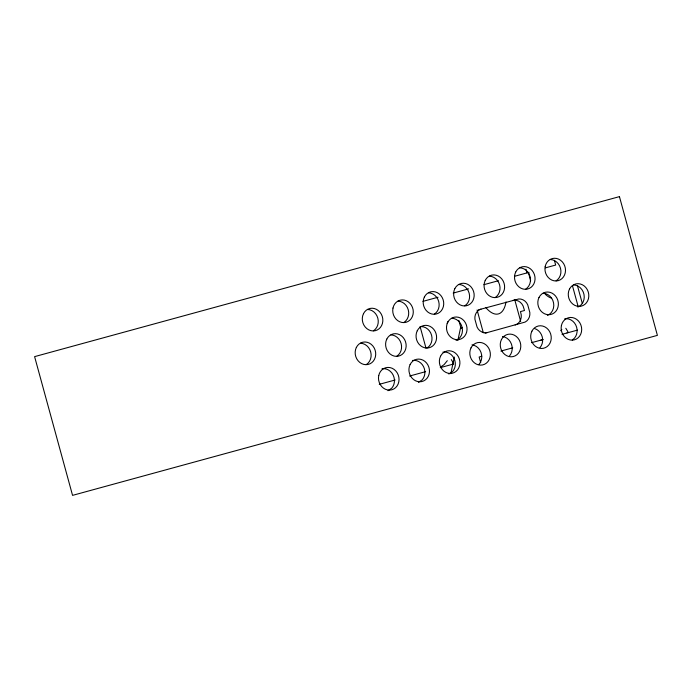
<?xml version="1.0" encoding="UTF-8"?>
<svg xmlns="http://www.w3.org/2000/svg" width="692" height="692" viewBox="0 0 692 692"><rect width="100%" height="100%" fill="white"/><g stroke="black" fill="none" stroke-linecap="round" stroke-linejoin="round"><path stroke-width="1.04" d="M450.821 373.645L454.341 357.046M457.862 340.455L460.509 328.008L462.507 327.454M447.309 360.696L444.1 364.615L440.527 367.123M560.762 330.776L561.835 329.366M572.275 340.014L574.369 338.258A11.444 10.198 74.7 0 0 575.779 325.032A11.444 10.198 74.7 0 0 564.681 318.813M387.978 390.703L391.707 388.229A11.444 10.198 74.7 0 0 393.117 374.995A11.444 10.198 74.7 0 0 382.019 368.784M418.418 382.373L422.146 379.899A11.444 10.198 74.7 0 0 423.565 366.673A11.444 10.198 74.7 0 0 412.467 360.454M448.857 374.043L452.594 371.569A11.444 10.198 74.7 0 0 454.004 358.344A11.444 10.198 74.7 0 0 442.906 352.133M481.018 309.142L479.651 309.661A9.809 8.745 74.7 0 0 474.911 319.211L477.039 326.979A9.809 8.745 74.7 0 0 485.974 332.783L487.419 332.541M515.133 324.955L516.5 324.436A9.809 8.745 74.7 0 0 521.24 314.886L520.479 311.599L524.484 310.5L523.126 306.02A9.809 8.745 74.7 0 0 514.182 300.216L512.746 300.466M452.473 364.312L453.442 363.136L451.279 359.615M566.999 332.982L567.968 331.805L565.805 328.276M422.942 301.366L438.045 297.231M453.191 293.088L468.64 288.867M483.933 284.68L498.413 280.718M514.588 276.29L529.095 272.328M545.331 267.882L555.676 265.053L555.486 264.43A32.688 14.843 74.7 0 1 554.482 260.278M478.509 309.826L518.766 298.961A9.809 8.745 74.7 0 1 527.711 304.774L529.83 312.533A9.809 8.745 74.7 0 1 525.09 322.083L485.049 333.181M379.268 384.337L395.141 379.995M409.621 376.033L425.632 371.656M440.268 367.651L453.658 363.983M481.814 356.285L479.158 357.011L480.706 362.686M500.896 351.069L512.746 347.825M531.56 342.678L543.229 339.487M562.008 334.348L577.457 330.119M577.483 285.831L582.309 303.468M572.509 285.926L578.149 306.53M528.403 272.51L530.66 280.753M514.727 299.671L520.687 321.46M477.099 309.964L483.336 332.783M458.831 320.344L461.088 328.588M420.079 326.52L425.995 348.154M527.001 272.899L526.846 272.259A32.688 14.843 74.7 0 0 525.937 269.188M447.793 321.65A32.688 14.843 74.7 0 1 447.144 323.415M505.999 301.928A32.688 14.843 74.7 0 1 485.758 307.464M542.26 339.512A6.539 5.821 74.7 0 1 540.859 340.127M551.671 298.209A32.688 14.843 74.7 0 1 545.175 294.135M428.504 292.82A11.444 10.198 74.7 0 1 438.702 301.487A11.444 10.198 74.7 0 1 434.334 314.142M550.27 259.509A11.444 10.198 74.7 0 1 560.477 268.176A11.444 10.198 74.7 0 1 556.108 280.831M519.83 267.839A11.444 10.198 74.7 0 1 530.037 276.506A11.444 10.198 74.7 0 1 525.661 289.161M489.391 276.169A11.444 10.198 74.7 0 1 499.589 284.836A11.444 10.198 74.7 0 1 495.221 297.482M458.943 284.498A11.444 10.198 74.7 0 1 469.15 293.157A11.444 10.198 74.7 0 1 464.773 305.812M398.056 301.15A11.444 10.198 74.7 0 1 408.263 309.817A11.444 10.198 74.7 0 1 403.894 322.472M367.616 309.48A11.444 10.198 74.7 0 1 377.815 318.147A11.444 10.198 74.7 0 1 373.446 330.802M360.489 343.232A11.444 10.198 74.7 0 1 370.696 351.899A11.444 10.198 74.7 0 1 366.319 364.554M390.928 334.902A11.444 10.198 74.7 0 1 401.135 343.569A11.444 10.198 74.7 0 1 396.767 356.224M421.376 326.572A11.444 10.198 74.7 0 1 431.574 335.239A11.444 10.198 74.7 0 1 427.206 347.894M451.815 318.251A11.444 10.198 74.7 0 1 462.247 327.887A11.444 10.198 74.7 0 1 456.054 340.36M543.151 293.261A11.444 10.198 74.7 0 1 553.574 302.906A11.444 10.198 74.7 0 1 547.381 315.379M573.59 284.931A11.444 10.198 74.7 0 1 584.022 294.576A11.444 10.198 74.7 0 1 577.82 307.049M502.461 336.511A11.444 10.198 74.7 0 1 511.474 344.158A11.444 10.198 74.7 0 1 509.468 356.008M534.682 328.57A11.444 10.198 74.7 0 1 539.916 347.678M472.022 344.832A11.444 10.198 74.7 0 1 481.026 352.488A11.444 10.198 74.7 0 1 479.028 364.338M619.444 196.632L34.6 356.631L72.556 495.368L657.4 335.369L619.444 196.632M454.808 288.694A11.444 10.198 74.7 0 0 464.263 305.95A11.444 10.198 74.7 0 0 472.61 289.144A11.444 10.198 74.7 0 0 454.808 288.694M392.987 308.061A11.444 10.198 74.7 0 0 406.031 322.29A11.444 10.198 74.7 0 0 410.019 303.407A11.444 10.198 74.7 0 0 392.987 308.061M424.369 297.024A11.444 10.198 74.7 0 0 433.823 314.28A11.444 10.198 74.7 0 0 442.171 297.474A11.444 10.198 74.7 0 0 424.369 297.024M545.201 266.42A11.444 10.198 74.7 0 0 558.245 280.649A11.444 10.198 74.7 0 0 562.233 261.766A11.444 10.198 74.7 0 0 545.201 266.42M515.696 272.043A11.444 10.198 74.7 0 0 525.15 289.299A11.444 10.198 74.7 0 0 533.497 272.484A11.444 10.198 74.7 0 0 515.696 272.043M485.248 280.364A11.444 10.198 74.7 0 0 494.711 297.621A11.444 10.198 74.7 0 0 503.058 280.814A11.444 10.198 74.7 0 0 485.248 280.364M363.482 313.684A11.444 10.198 74.7 0 0 372.936 330.94A11.444 10.198 74.7 0 0 381.283 314.125A11.444 10.198 74.7 0 0 363.482 313.684M356.354 347.436A11.444 10.198 74.7 0 0 365.808 364.693A11.444 10.198 74.7 0 0 374.156 347.877A11.444 10.198 74.7 0 0 356.354 347.436M386.793 339.106A11.444 10.198 74.7 0 0 396.257 356.363A11.444 10.198 74.7 0 0 404.595 339.556A11.444 10.198 74.7 0 0 386.793 339.106M417.241 330.776A11.444 10.198 74.7 0 0 426.696 348.033A11.444 10.198 74.7 0 0 435.043 331.226A11.444 10.198 74.7 0 0 417.241 330.776M471.001 347.877A11.444 10.198 74.7 0 0 480.456 365.134A11.444 10.198 74.7 0 0 488.803 348.318A11.444 10.198 74.7 0 0 471.001 347.877M447.681 322.446A11.444 10.198 74.7 0 0 457.144 339.703A11.444 10.198 74.7 0 0 465.482 322.896A11.444 10.198 74.7 0 0 447.681 322.446M539.007 297.465A11.444 10.198 74.7 0 0 548.471 314.722A11.444 10.198 74.7 0 0 556.818 297.915A11.444 10.198 74.7 0 0 539.007 297.465M569.455 289.135A11.444 10.198 74.7 0 0 578.91 306.392A11.444 10.198 74.7 0 0 587.257 289.585A11.444 10.198 74.7 0 0 569.455 289.135M501.441 339.547A11.444 10.198 74.7 0 0 510.904 356.804A11.444 10.198 74.7 0 0 519.242 339.997A11.444 10.198 74.7 0 0 501.441 339.547M531.88 331.217A11.444 10.198 74.7 0 0 541.343 348.474A11.444 10.198 74.7 0 0 549.69 331.667A11.444 10.198 74.7 0 0 531.88 331.217M378.732 375.574A11.444 10.198 74.7 0 0 391.776 389.795A11.444 10.198 74.7 0 0 395.763 370.912A11.444 10.198 74.7 0 0 378.732 375.574M440.553 356.207A11.444 10.198 74.7 0 0 450.016 373.464A11.444 10.198 74.7 0 0 458.355 356.648A11.444 10.198 74.7 0 0 440.553 356.207M410.114 364.528A11.444 10.198 74.7 0 0 419.568 381.785A11.444 10.198 74.7 0 0 427.916 364.978A11.444 10.198 74.7 0 0 410.114 364.528M561.394 325.603A11.444 10.198 74.7 0 0 574.438 339.824A11.444 10.198 74.7 0 0 578.417 320.941A11.444 10.198 74.7 0 0 561.394 325.603"/></g></svg>
